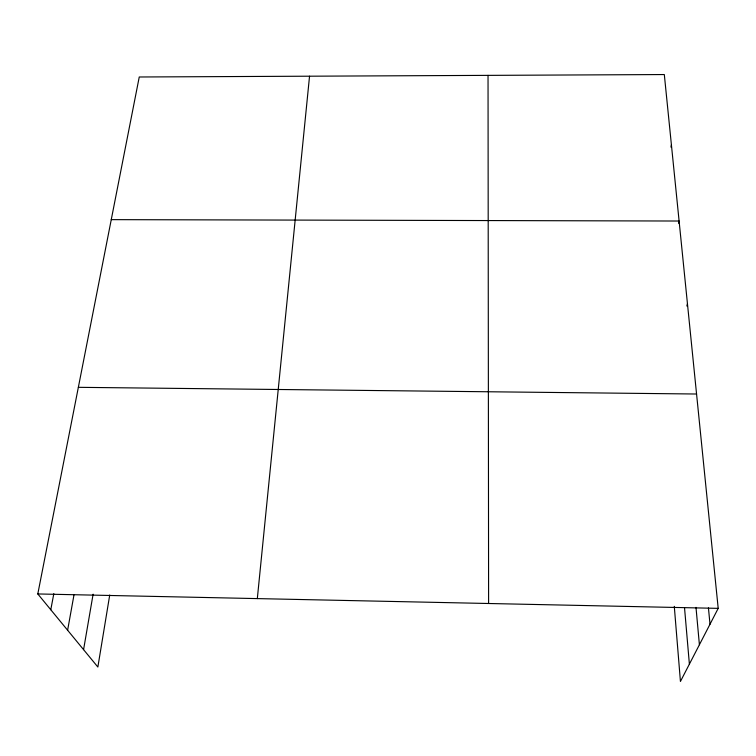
<?xml version="1.0" encoding="UTF-8"?>
<svg xmlns="http://www.w3.org/2000/svg" width="756" height="756" viewBox="0 0 756 756"><rect width="100%" height="100%" fill="white"/><g stroke="black" fill="none" stroke-linecap="round" stroke-linejoin="round"><path stroke-width="1.13" d="M257.324 598.601L309.544 76.195M109.733 594.991L97.864 667.028L37.8 593.951L139.255 76.989L664.316 74.551L718.2 608.363L680.438 681.449L674.286 606.359M83.576 649.64L93.111 594.188M67.615 630.23L74.06 594.518M50.784 609.742L53.827 593.649M670.922 147.108L671.413 144.869M678.548 223.266L679.096 221.026L111.255 219.637M686.826 306L687.45 303.78M78.35 387.327L696.559 394.018M37.8 593.951L718.2 608.363M708.429 607.871L710.007 624.22M695.992 607.37L699.404 644.736M684.549 608.022L689.387 664.118M488.036 75.373L488.603 603.496"/></g></svg>
